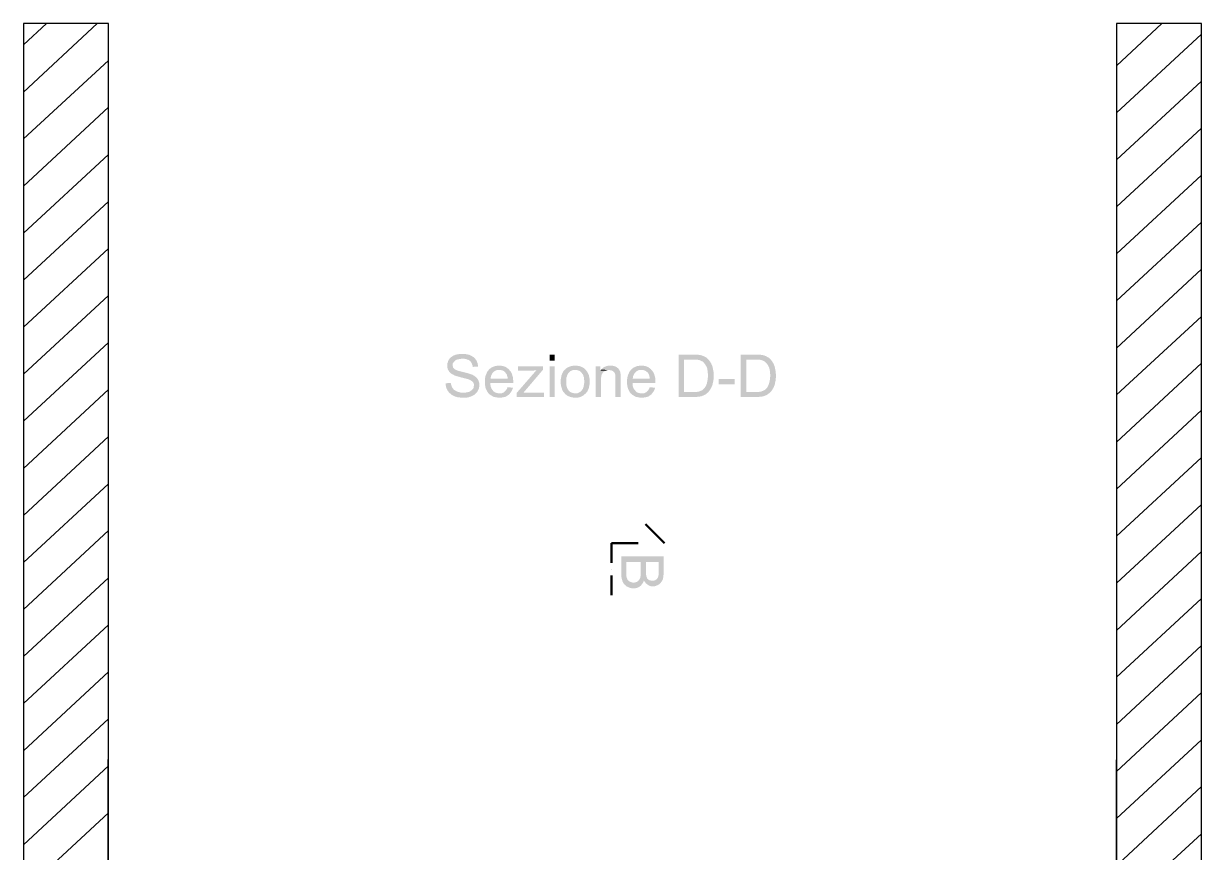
# Model space of a CAD drawing. Header units: millimetres. Extents: x -35.3 to 0.3, y 0.4 to 20.6.
# Drawn here: x -13.086 to -8.716, y 5.296 to 8.372 of the extents above; entities that cross this region are included whole.
import ezdxf

# ---------------------------------------------------------------- set-up
doc = ezdxf.new("R2010")
doc.units = ezdxf.units.MM
doc.linetypes.add('PDF_IMPORT', pattern=[1, 0.8, -0.2])
for name, color, linetype in [('Layer1', 3, 'Continuous'), ('PDF _Geometria', 7, 'Continuous'), ('PDF _Riempimenti solidi', 7, 'Continuous')]:
    doc.layers.add(name, color=color, linetype=linetype)

msp = doc.modelspace()

# ---------------------------------------------------------------- hatches: boundary and pattern name
at = {"layer": 'PDF _Riempimenti solidi', "transparency": 33554559}
for points in [[(-11.4585, 7.146), (-11.4668, 7.146), (-11.471, 7.1452), (-11.476, 7.1443), (-11.4802, 7.1435), (-11.4835, 7.1427), (-11.4877, 7.141), (-11.4918, 7.1393), (-11.4952, 7.1368), (-11.4993, 7.1343), (-11.5018, 7.1318), (-11.5052, 7.1285), (-11.5077, 7.1252), (-11.5085, 7.1235), (-11.511, 7.1193), (-11.5118, 7.1152), (-11.5135, 7.111), (-11.5143, 7.1068), (-11.5143, 7.0993), (-11.5135, 7.0952), (-11.5127, 7.091), (-11.511, 7.0868), (-11.5085, 7.0835), (-11.5085, 7.0827), (-11.506, 7.0793), (-11.5027, 7.076), (-11.5002, 7.0735), (-11.496, 7.071), (-11.4918, 7.0685), (-11.491, 7.0685), (-11.4885, 7.0668), (-11.4852, 7.0652), (-11.4818, 7.0643), (-11.4768, 7.0627), (-11.4727, 7.0618), (-11.4668, 7.0602), (-11.4618, 7.0585), (-11.4577, 7.0577), (-11.4518, 7.056), (-11.4468, 7.0552), (-11.4427, 7.0535), (-11.4385, 7.0527), (-11.436, 7.0518), (-11.4335, 7.051), (-11.4293, 7.0493), (-11.4252, 7.0468), (-11.4218, 7.0443), (-11.4193, 7.0418), (-11.4185, 7.041), (-11.4168, 7.0377), (-11.4152, 7.0335), (-11.4152, 7.0277), (-11.416, 7.0235), (-11.4168, 7.0193), (-11.4193, 7.0152), (-11.4218, 7.0127), (-11.4252, 7.0102), (-11.4285, 7.0077), (-11.4327, 7.0052), (-11.4368, 7.0043), (-11.4402, 7.0035), (-11.4452, 7.0027), (-11.4493, 7.0018), (-11.5068, 7.0018), (-11.5035, 6.9993), (-11.5002, 6.996), (-11.4968, 6.9935), (-11.4927, 6.9918), (-11.4893, 6.9893), (-11.4877, 6.9893), (-11.4843, 6.9877), (-11.4802, 6.9868), (-11.476, 6.9852), (-11.4718, 6.9843), (-11.4677, 6.9843), (-11.4627, 6.9835), (-11.4435, 6.9835), (-11.4393, 6.9843), (-11.4343, 6.9852), (-11.4302, 6.9868), (-11.4268, 6.9877), (-11.4227, 6.9893), (-11.4218, 6.9902), (-11.4177, 6.9918), (-11.4135, 6.9943), (-11.4102, 6.9977), (-11.4077, 7.0002), (-11.4043, 7.0035), (-11.4018, 7.0068), (-11.4002, 7.0102), (-11.3985, 7.0135), (-11.3968, 7.0177), (-11.396, 7.0218), (-11.3952, 7.026), (-11.3952, 7.0368), (-11.396, 7.041), (-11.3993, 7.0493), (-11.4018, 7.0527), (-11.4035, 7.056), (-11.4068, 7.0593), (-11.4135, 7.0643), (-11.4177, 7.0668), (-11.4218, 7.0693), (-11.4227, 7.0693), (-11.4252, 7.0702), (-11.4285, 7.071), (-11.4318, 7.0727), (-11.436, 7.0735), (-11.4402, 7.0752), (-11.4452, 7.076), (-11.451, 7.0777), (-11.4568, 7.0793), (-11.461, 7.0802), (-11.4668, 7.0818), (-11.4718, 7.0827), (-11.4768, 7.0843), (-11.4835, 7.0877), (-11.486, 7.0885), (-11.4877, 7.0902), (-11.4902, 7.0927), (-11.4927, 7.096), (-11.4943, 7.1043), (-11.4943, 7.1068), (-11.4935, 7.111), (-11.491, 7.1143), (-11.4885, 7.1177), (-11.4852, 7.121), (-11.4835, 7.1218), (-11.4802, 7.1243), (-11.4768, 7.1252), (-11.4685, 7.1268), (-11.4635, 7.1277), (-11.4102, 7.1277), (-11.4135, 7.131), (-11.416, 7.1335), (-11.4202, 7.136), (-11.4235, 7.1385), (-11.4277, 7.1402), (-11.4285, 7.141), (-11.4327, 7.1427), (-11.4368, 7.1435), (-11.441, 7.1443), (-11.4493, 7.146), (-11.4543, 7.146)], [(-11.4102, 7.1277), (-11.4577, 7.1277), (-11.4493, 7.1277), (-11.4443, 7.1268), (-11.4402, 7.1252), (-11.4368, 7.1243), (-11.4335, 7.1227), (-11.4302, 7.1202), (-11.4277, 7.1177), (-11.4252, 7.1143), (-11.4235, 7.111), (-11.4202, 7.1027), (-11.4193, 7.0977), (-11.3993, 7.0993), (-11.4002, 7.1035), (-11.401, 7.1085), (-11.4018, 7.1127), (-11.4035, 7.116), (-11.4052, 7.1202), (-11.4077, 7.1243)], [(-11.1152, 7.121), (-11.1152, 7.1435), (-11.1343, 7.1435), (-11.1343, 7.121)], [(-10.6018, 7.1435), (-10.656, 7.1435), (-10.656, 6.986), (-10.5902, 6.986), (-10.586, 6.9868), (-10.5818, 6.9868), (-10.5777, 6.9877), (-10.5735, 6.9885), (-10.5702, 6.9893), (-10.566, 6.991), (-10.5618, 6.9927), (-10.5585, 6.9943), (-10.5543, 6.9968), (-10.5527, 6.9985), (-10.546, 7.0035), (-10.6352, 7.0043), (-10.6352, 7.1252), (-10.6018, 7.1252), (-10.5468, 7.1268), (-10.5502, 7.1302), (-10.5535, 7.1327), (-10.5568, 7.1343), (-10.561, 7.1368), (-10.5652, 7.1385), (-10.5693, 7.1402), (-10.5735, 7.141), (-10.5743, 7.1418), (-10.5777, 7.1418), (-10.5818, 7.1427), (-10.586, 7.1427), (-10.591, 7.1435), (-10.596, 7.1435)], [(-10.5468, 7.1268), (-10.6018, 7.1252), (-10.5952, 7.1252), (-10.5902, 7.1243), (-10.5852, 7.1243), (-10.581, 7.1235), (-10.5777, 7.1227), (-10.5752, 7.1218), (-10.5743, 7.121), (-10.5702, 7.1193), (-10.5668, 7.1177), (-10.561, 7.1118), (-10.5577, 7.1077), (-10.5552, 7.1043), (-10.5552, 7.1035), (-10.5535, 7.101), (-10.5518, 7.0977), (-10.5502, 7.0935), (-10.5493, 7.0902), (-10.5485, 7.0852), (-10.5477, 7.081), (-10.5477, 7.076), (-10.5468, 7.071), (-10.5468, 7.061), (-10.5477, 7.056), (-10.5477, 7.0518), (-10.5485, 7.0477), (-10.5493, 7.0435), (-10.5502, 7.0393), (-10.551, 7.036), (-10.5518, 7.0343), (-10.5535, 7.0293), (-10.5552, 7.026), (-10.5577, 7.0218), (-10.5602, 7.0185), (-10.5627, 7.016), (-10.5652, 7.0135), (-10.5685, 7.011), (-10.5727, 7.0093), (-10.5768, 7.0077), (-10.5785, 7.0068), (-10.5827, 7.006), (-10.5868, 7.0052), (-10.591, 7.0052), (-10.596, 7.0043), (-10.6352, 7.0043), (-10.546, 7.0035), (-10.5435, 7.0068), (-10.5402, 7.011), (-10.5385, 7.0135), (-10.5368, 7.0168), (-10.5343, 7.021), (-10.5327, 7.0252), (-10.531, 7.0293), (-10.5293, 7.0335), (-10.5293, 7.0352), (-10.5285, 7.0393), (-10.5277, 7.0427), (-10.5268, 7.0468), (-10.526, 7.0518), (-10.526, 7.056), (-10.5252, 7.061), (-10.5252, 7.0693), (-10.526, 7.0735), (-10.526, 7.0785), (-10.5268, 7.0827), (-10.5277, 7.0868), (-10.5285, 7.091), (-10.5293, 7.0952), (-10.5302, 7.0993), (-10.5318, 7.1035), (-10.5327, 7.1052), (-10.5343, 7.1093), (-10.5368, 7.1135), (-10.5385, 7.1168), (-10.5418, 7.121), (-10.5443, 7.1243)], [(-10.371, 7.1435), (-10.4252, 7.1435), (-10.4252, 6.986), (-10.3593, 6.986), (-10.3552, 6.9868), (-10.351, 6.9868), (-10.3468, 6.9877), (-10.3427, 6.9885), (-10.3393, 6.9893), (-10.3352, 6.991), (-10.331, 6.9927), (-10.3277, 6.9943), (-10.3235, 6.9968), (-10.3218, 6.9985), (-10.3152, 7.0035), (-10.4043, 7.0043), (-10.4043, 7.1252), (-10.371, 7.1252), (-10.316, 7.1268), (-10.3193, 7.1302), (-10.3227, 7.1327), (-10.326, 7.1343), (-10.3302, 7.1368), (-10.3343, 7.1385), (-10.3385, 7.1402), (-10.3427, 7.141), (-10.3435, 7.1418), (-10.3468, 7.1418), (-10.351, 7.1427), (-10.3552, 7.1427), (-10.3602, 7.1435), (-10.3652, 7.1435)], [(-10.316, 7.1268), (-10.371, 7.1252), (-10.3643, 7.1252), (-10.3593, 7.1243), (-10.3543, 7.1243), (-10.3502, 7.1235), (-10.3468, 7.1227), (-10.3443, 7.1218), (-10.3435, 7.121), (-10.3393, 7.1193), (-10.336, 7.1177), (-10.3302, 7.1118), (-10.3268, 7.1077), (-10.3243, 7.1043), (-10.3243, 7.1035), (-10.3227, 7.101), (-10.321, 7.0977), (-10.3193, 7.0935), (-10.3185, 7.0902), (-10.3177, 7.0852), (-10.3168, 7.081), (-10.3168, 7.076), (-10.316, 7.071), (-10.316, 7.061), (-10.3168, 7.056), (-10.3168, 7.0518), (-10.3177, 7.0477), (-10.3185, 7.0435), (-10.3193, 7.0393), (-10.3202, 7.036), (-10.321, 7.0343), (-10.3227, 7.0293), (-10.3243, 7.026), (-10.3268, 7.0218), (-10.3293, 7.0185), (-10.3318, 7.016), (-10.3343, 7.0135), (-10.3377, 7.011), (-10.3418, 7.0093), (-10.346, 7.0077), (-10.3477, 7.0068), (-10.3518, 7.006), (-10.356, 7.0052), (-10.3602, 7.0052), (-10.3652, 7.0043), (-10.4043, 7.0043), (-10.3152, 7.0035), (-10.3127, 7.0068), (-10.3093, 7.011), (-10.3077, 7.0135), (-10.306, 7.0168), (-10.3035, 7.021), (-10.3018, 7.0252), (-10.3002, 7.0293), (-10.2985, 7.0335), (-10.2985, 7.0352), (-10.2977, 7.0393), (-10.2968, 7.0427), (-10.296, 7.0468), (-10.2952, 7.0518), (-10.2952, 7.056), (-10.2943, 7.061), (-10.2943, 7.0693), (-10.2952, 7.0735), (-10.2952, 7.0785), (-10.296, 7.0827), (-10.2968, 7.0868), (-10.2977, 7.091), (-10.2985, 7.0952), (-10.2993, 7.0993), (-10.301, 7.1035), (-10.3018, 7.1052), (-10.3035, 7.1093), (-10.306, 7.1135), (-10.3077, 7.1168), (-10.311, 7.121), (-10.3135, 7.1243)], [(-11.3602, 7.0868), (-11.3602, 7.086), (-11.3627, 7.0835), (-11.3652, 7.0802), (-11.3668, 7.0768), (-11.3685, 7.0727), (-11.3702, 7.0693), (-11.3718, 7.0652), (-11.3727, 7.061), (-11.3735, 7.0568), (-11.3743, 7.0518), (-11.3743, 7.0327), (-11.3735, 7.0285), (-11.3727, 7.0235), (-11.3718, 7.0193), (-11.3702, 7.016), (-11.3685, 7.0118), (-11.3668, 7.0085), (-11.3652, 7.0052), (-11.3627, 7.0018), (-11.3602, 6.9985), (-11.3202, 6.9993), (-11.3252, 6.9993), (-11.3293, 7.001), (-11.3335, 7.0018), (-11.3377, 7.0035), (-11.341, 7.006), (-11.3443, 7.0093), (-11.3443, 7.0102), (-11.3468, 7.0127), (-11.3493, 7.016), (-11.3527, 7.0243), (-11.3535, 7.0285), (-11.3543, 7.0335), (-11.3543, 7.0385), (-11.2693, 7.0385), (-11.2693, 7.0485), (-11.2702, 7.0527), (-11.3535, 7.0543), (-11.3527, 7.0593), (-11.3518, 7.0635), (-11.3502, 7.0677), (-11.3485, 7.071), (-11.346, 7.0752), (-11.3435, 7.0777), (-11.341, 7.0802), (-11.3377, 7.0827), (-11.3335, 7.0843), (-11.3302, 7.086), (-11.326, 7.0868), (-11.321, 7.0868)], [(-11.321, 7.1027), (-11.326, 7.1027), (-11.3343, 7.101), (-11.3385, 7.1002), (-11.3427, 7.0985), (-11.3468, 7.0968), (-11.3502, 7.0952), (-11.3535, 7.0927), (-11.3568, 7.0902), (-11.3602, 7.0868), (-11.3193, 7.0868), (-11.3152, 7.086), (-11.311, 7.0852), (-11.3068, 7.0835), (-11.3035, 7.0818), (-11.3002, 7.0785), (-11.2968, 7.076), (-11.2968, 7.0743), (-11.2943, 7.0718), (-11.2927, 7.0677), (-11.2918, 7.0635), (-11.2902, 7.0593), (-11.2902, 7.0543), (-11.3535, 7.0543), (-11.2702, 7.0527), (-11.2702, 7.0577), (-11.271, 7.0618), (-11.2727, 7.066), (-11.2735, 7.0702), (-11.2752, 7.0743), (-11.2768, 7.0777), (-11.2793, 7.081), (-11.2818, 7.0843), (-11.2843, 7.0868), (-11.286, 7.0893), (-11.2893, 7.0918), (-11.2927, 7.0943), (-11.296, 7.0968), (-11.3002, 7.0985), (-11.3043, 7.1002), (-11.3077, 7.101), (-11.3127, 7.1018), (-11.3168, 7.1027)], [(-11.1585, 7.0877), (-11.1835, 7.0852), (-11.256, 7.0018), (-11.256, 6.986), (-11.2318, 7.0018), (-11.2202, 7.0152)], [(-11.1585, 7.1002), (-11.2518, 7.1002), (-11.2518, 7.0843), (-11.1927, 7.0843), (-11.1885, 7.0852), (-11.1835, 7.0852), (-11.1585, 7.0877)], [(-11.1152, 6.986), (-11.1152, 7.1002), (-11.1343, 7.1002), (-11.1343, 6.986)], [(-11.0785, 7.0868), (-11.081, 7.0843), (-11.0835, 7.081), (-11.0868, 7.0743), (-11.0885, 7.0702), (-11.0902, 7.066), (-11.091, 7.0618), (-11.0918, 7.0577), (-11.0927, 7.0527), (-11.0927, 7.0327), (-11.0918, 7.0277), (-11.091, 7.0235), (-11.0893, 7.0193), (-11.0885, 7.0152), (-11.0868, 7.0118), (-11.0852, 7.0077), (-11.0827, 7.0043), (-11.0802, 7.0018), (-11.0777, 6.9985), (-11.0393, 6.9993), (-11.041, 6.9993), (-11.0452, 7.0002), (-11.0493, 7.001), (-11.0535, 7.0027), (-11.0568, 7.0043), (-11.0602, 7.0068), (-11.0635, 7.0102), (-11.066, 7.0135), (-11.0693, 7.0202), (-11.071, 7.0243), (-11.0718, 7.0285), (-11.0727, 7.0327), (-11.0727, 7.0535), (-11.0718, 7.0585), (-11.0702, 7.0627), (-11.0693, 7.066), (-11.0677, 7.0702), (-11.066, 7.0727), (-11.0635, 7.076), (-11.0627, 7.0768), (-11.0593, 7.0802), (-11.056, 7.0827), (-11.0518, 7.0843), (-11.0477, 7.086), (-11.0435, 7.086), (-11.0393, 7.0868)], [(-11.0393, 7.1027), (-11.0443, 7.1027), (-11.0485, 7.1018), (-11.0568, 7.1002), (-11.061, 7.0985), (-11.0643, 7.0968), (-11.0685, 7.0952), (-11.0718, 7.0927), (-11.0752, 7.0902), (-11.0752, 7.0893), (-11.0785, 7.0868), (-11.0377, 7.0868), (-11.0293, 7.0852), (-11.0252, 7.0835), (-11.0218, 7.0818), (-11.0185, 7.0793), (-11.0152, 7.076), (-11.0135, 7.0727), (-11.011, 7.0702), (-11.0093, 7.066), (-11.0085, 7.0627), (-11.0068, 7.0585), (-11.0068, 7.0535), (-11.006, 7.0485), (-11.006, 7.0377), (-11.0068, 7.0327), (-11.0077, 7.0277), (-11.0085, 7.0235), (-11.0093, 7.0202), (-11.011, 7.016), (-11.0135, 7.0135), (-11.0152, 7.0102), (-11.0168, 7.0093), (-11.0193, 7.006), (-11.0235, 7.0035), (-11.0268, 7.0018), (-11.031, 7.0002), (-11.0352, 6.9993), (-11.0393, 6.9993), (-11.0777, 6.9985), (-11.0752, 6.996), (-11.0685, 6.991), (-11.0652, 6.9893), (-11.061, 6.9877), (-11.0568, 6.986), (-11.0485, 6.9843), (-11.0443, 6.9835), (-11.0327, 6.9835), (-11.0277, 6.9843), (-11.0235, 6.9852), (-11.0193, 6.9868), (-11.016, 6.9885), (-11.0118, 6.9902), (-11.0102, 6.991), (-11.0068, 6.9935), (-11.0035, 6.9968), (-11.0002, 6.9993), (-10.9977, 7.0027), (-10.9943, 7.006), (-10.9927, 7.0102), (-10.991, 7.0135), (-10.9893, 7.0177), (-10.9885, 7.021), (-10.9877, 7.0252), (-10.9868, 7.0293), (-10.986, 7.0343), (-10.986, 7.0535), (-10.9868, 7.0577), (-10.9877, 7.0627), (-10.9885, 7.0668), (-10.9902, 7.0702), (-10.9918, 7.0743), (-10.9935, 7.0777), (-10.996, 7.081), (-10.9985, 7.0843), (-11.001, 7.0877), (-11.0035, 7.0902), (-11.0068, 7.0927), (-11.0102, 7.0952), (-11.0143, 7.0968), (-11.0177, 7.0985), (-11.0218, 7.1002), (-11.026, 7.101), (-11.0302, 7.1018), (-11.0343, 7.1027)], [(-10.946, 7.1002), (-10.9635, 7.1002), (-10.9635, 6.986), (-10.9435, 6.986), (-10.9435, 7.056), (-10.9427, 7.061), (-10.9418, 7.066), (-10.941, 7.0693), (-10.9393, 7.0727), (-10.9368, 7.076), (-10.9335, 7.0793), (-10.9302, 7.0818), (-10.926, 7.0835), (-10.946, 7.0835)], [(-10.9435, 7.0877), (-10.946, 7.0835), (-10.926, 7.0835), (-10.9218, 7.0852), (-10.9177, 7.086), (-10.9135, 7.086)], [(-10.9093, 7.1027), (-10.9143, 7.1027), (-10.9185, 7.1018), (-10.9227, 7.101), (-10.9268, 7.0993), (-10.931, 7.0977), (-10.9343, 7.096), (-10.9377, 7.0935), (-10.9402, 7.0902), (-10.9435, 7.0877), (-10.9135, 7.086), (-10.9127, 7.086), (-10.9077, 7.0852), (-10.9035, 7.0843), (-10.9002, 7.0827), (-10.8968, 7.0802), (-10.8943, 7.0768), (-10.8918, 7.0735), (-10.8918, 7.0727), (-10.891, 7.0693), (-10.8902, 7.0652), (-10.8902, 6.986), (-10.8702, 6.986), (-10.8702, 7.0635), (-10.871, 7.0685), (-10.871, 7.0718), (-10.8718, 7.0752), (-10.8718, 7.0777), (-10.8752, 7.086), (-10.8777, 7.0893), (-10.8793, 7.0918), (-10.8827, 7.0943), (-10.886, 7.0968), (-10.8902, 7.0993), (-10.8918, 7.0993), (-10.896, 7.101), (-10.9002, 7.1018), (-10.9052, 7.1027)], [(-10.8327, 7.0868), (-10.8327, 7.086), (-10.8352, 7.0835), (-10.8377, 7.0802), (-10.8393, 7.0768), (-10.841, 7.0727), (-10.8427, 7.0693), (-10.8443, 7.0652), (-10.8452, 7.061), (-10.846, 7.0568), (-10.8468, 7.0518), (-10.8468, 7.0327), (-10.846, 7.0285), (-10.8452, 7.0235), (-10.8443, 7.0193), (-10.8427, 7.016), (-10.841, 7.0118), (-10.8393, 7.0085), (-10.8377, 7.0052), (-10.8352, 7.0018), (-10.8327, 6.9985), (-10.7927, 6.9993), (-10.7977, 6.9993), (-10.8018, 7.001), (-10.806, 7.0018), (-10.8102, 7.0035), (-10.8135, 7.006), (-10.8168, 7.0093), (-10.8168, 7.0102), (-10.8193, 7.0127), (-10.8218, 7.016), (-10.8252, 7.0243), (-10.826, 7.0285), (-10.8268, 7.0335), (-10.8268, 7.0385), (-10.7418, 7.0385), (-10.7418, 7.0485), (-10.7427, 7.0527), (-10.826, 7.0543), (-10.8252, 7.0593), (-10.8243, 7.0635), (-10.8227, 7.0677), (-10.821, 7.071), (-10.8185, 7.0752), (-10.816, 7.0777), (-10.8135, 7.0802), (-10.8102, 7.0827), (-10.806, 7.0843), (-10.8027, 7.086), (-10.7985, 7.0868), (-10.7935, 7.0868)], [(-10.7935, 7.1027), (-10.7985, 7.1027), (-10.8068, 7.101), (-10.811, 7.1002), (-10.8152, 7.0985), (-10.8193, 7.0968), (-10.8227, 7.0952), (-10.826, 7.0927), (-10.8293, 7.0902), (-10.8327, 7.0868), (-10.7918, 7.0868), (-10.7877, 7.086), (-10.7835, 7.0852), (-10.7793, 7.0835), (-10.776, 7.0818), (-10.7727, 7.0785), (-10.7693, 7.076), (-10.7693, 7.0743), (-10.7668, 7.0718), (-10.7652, 7.0677), (-10.7643, 7.0635), (-10.7627, 7.0593), (-10.7627, 7.0543), (-10.826, 7.0543), (-10.7427, 7.0527), (-10.7427, 7.0577), (-10.7435, 7.0618), (-10.7452, 7.066), (-10.746, 7.0702), (-10.7477, 7.0743), (-10.7493, 7.0777), (-10.7518, 7.081), (-10.7543, 7.0843), (-10.7568, 7.0868), (-10.7585, 7.0893), (-10.7618, 7.0918), (-10.7652, 7.0943), (-10.7685, 7.0968), (-10.7727, 7.0985), (-10.7768, 7.1002), (-10.7802, 7.101), (-10.7852, 7.1018), (-10.7893, 7.1027)], [(-11.501, 7.0385), (-11.5202, 7.0368), (-11.5202, 7.0327), (-11.5193, 7.0285), (-11.5185, 7.0243), (-11.5177, 7.0202), (-11.516, 7.016), (-11.5135, 7.0118), (-11.5118, 7.0085), (-11.5068, 7.0018), (-11.4543, 7.0018), (-11.4568, 7.0018), (-11.4618, 7.0027), (-11.466, 7.0027), (-11.4702, 7.0043), (-11.4743, 7.0052), (-11.4785, 7.0068), (-11.481, 7.0085), (-11.4852, 7.0102), (-11.4885, 7.0127), (-11.4918, 7.016), (-11.4943, 7.0193), (-11.4952, 7.021), (-11.4977, 7.0252), (-11.4985, 7.0293), (-11.5002, 7.0335)], [(-10.4477, 7.0335), (-10.4477, 7.0527), (-10.5077, 7.0527), (-10.5077, 7.0335)], [(-11.2902, 7.0227), (-11.2918, 7.0177), (-11.2943, 7.0143), (-11.2968, 7.0102), (-11.2993, 7.0077), (-11.3018, 7.0052), (-11.3035, 7.0035), (-11.3077, 7.0018), (-11.311, 7.0002), (-11.3152, 6.9993), (-11.3202, 6.9993), (-11.3602, 6.9985), (-11.3593, 6.9985), (-11.356, 6.9952), (-11.3527, 6.9927), (-11.3493, 6.991), (-11.346, 6.9885), (-11.3418, 6.9868), (-11.3385, 6.986), (-11.3343, 6.9852), (-11.3293, 6.9843), (-11.3252, 6.9835), (-11.3152, 6.9835), (-11.311, 6.9843), (-11.306, 6.9852), (-11.3018, 6.986), (-11.2985, 6.9868), (-11.2943, 6.9885), (-11.291, 6.991), (-11.2877, 6.9935), (-11.286, 6.9943), (-11.2827, 6.9977), (-11.2777, 7.0043), (-11.2752, 7.0077), (-11.2735, 7.0118), (-11.2702, 7.0202)], [(-11.1552, 7.0027), (-11.2227, 7.0027), (-11.2277, 7.0018), (-11.2318, 7.0018), (-11.256, 6.986), (-11.1552, 6.986)], [(-10.7627, 7.0227), (-10.7643, 7.0177), (-10.7668, 7.0143), (-10.7693, 7.0102), (-10.7718, 7.0077), (-10.7743, 7.0052), (-10.776, 7.0035), (-10.7802, 7.0018), (-10.7835, 7.0002), (-10.7877, 6.9993), (-10.7927, 6.9993), (-10.8327, 6.9985), (-10.8318, 6.9985), (-10.8285, 6.9952), (-10.8252, 6.9927), (-10.8218, 6.991), (-10.8185, 6.9885), (-10.8143, 6.9868), (-10.811, 6.986), (-10.8068, 6.9852), (-10.8018, 6.9843), (-10.7977, 6.9835), (-10.7877, 6.9835), (-10.7835, 6.9843), (-10.7785, 6.9852), (-10.7743, 6.986), (-10.771, 6.9868), (-10.7668, 6.9885), (-10.7635, 6.991), (-10.7602, 6.9935), (-10.7585, 6.9943), (-10.7552, 6.9977), (-10.7527, 7.001), (-10.7502, 7.0043), (-10.7477, 7.0077), (-10.746, 7.0118), (-10.7443, 7.016), (-10.7427, 7.0202)], [(-10.711, 6.336), (-10.711, 6.3952), (-10.8685, 6.3952), (-10.8685, 6.326), (-10.8677, 6.321), (-10.8677, 6.3168), (-10.8668, 6.3135), (-10.866, 6.3093), (-10.8652, 6.3077), (-10.8643, 6.3035), (-10.8627, 6.2993), (-10.8602, 6.2952), (-10.8577, 6.2918), (-10.8577, 6.291), (-10.8543, 6.2885), (-10.851, 6.2852), (-10.8502, 6.3743), (-10.796, 6.3743), (-10.796, 6.3377), (-10.7952, 6.2868), (-10.7927, 6.2902), (-10.7902, 6.2935), (-10.7877, 6.2968), (-10.786, 6.301), (-10.7843, 6.306), (-10.7843, 6.3052), (-10.7818, 6.301), (-10.7793, 6.2977), (-10.7768, 6.3743), (-10.7293, 6.3743), (-10.7293, 6.2902), (-10.726, 6.2927), (-10.7227, 6.296), (-10.7202, 6.2993), (-10.7177, 6.3027), (-10.716, 6.3068), (-10.7143, 6.3093), (-10.7135, 6.3127), (-10.7127, 6.3168), (-10.7118, 6.321), (-10.7118, 6.326), (-10.711, 6.331)], [(-10.7952, 6.2868), (-10.796, 6.3377), (-10.796, 6.326), (-10.7968, 6.3218), (-10.7977, 6.3177), (-10.7985, 6.3143), (-10.7993, 6.3118), (-10.8018, 6.3085), (-10.8043, 6.3052), (-10.8077, 6.3018), (-10.8102, 6.3002), (-10.8143, 6.2985), (-10.8185, 6.2977), (-10.8277, 6.2977), (-10.8327, 6.2993), (-10.8393, 6.3027), (-10.8427, 6.3052), (-10.8452, 6.3085), (-10.8468, 6.3118), (-10.8485, 6.316), (-10.8493, 6.321), (-10.8493, 6.3243), (-10.8502, 6.3293), (-10.8502, 6.3743), (-10.851, 6.2852), (-10.8477, 6.2827), (-10.8435, 6.281), (-10.8402, 6.2793), (-10.836, 6.2777), (-10.8318, 6.2768), (-10.8277, 6.276), (-10.8185, 6.276), (-10.8143, 6.2768), (-10.8102, 6.2777), (-10.806, 6.2793), (-10.8027, 6.281), (-10.7993, 6.2835), (-10.7985, 6.2843)], [(-10.7293, 6.2902), (-10.7293, 6.3427), (-10.7293, 6.3393), (-10.7302, 6.3343), (-10.7302, 6.3252), (-10.731, 6.3218), (-10.7318, 6.3185), (-10.7318, 6.3177), (-10.7343, 6.3135), (-10.7368, 6.3102), (-10.7402, 6.3077), (-10.741, 6.3068), (-10.7452, 6.3052), (-10.7493, 6.3043), (-10.7552, 6.3043), (-10.7602, 6.3052), (-10.7643, 6.306), (-10.7677, 6.3085), (-10.7685, 6.3093), (-10.7718, 6.3118), (-10.7752, 6.3202), (-10.776, 6.3218), (-10.776, 6.3252), (-10.7768, 6.3293), (-10.7768, 6.3743), (-10.7793, 6.2977), (-10.7768, 6.2943), (-10.7702, 6.2893), (-10.7677, 6.2877), (-10.7643, 6.286), (-10.7602, 6.2843), (-10.756, 6.2835), (-10.7468, 6.2835), (-10.7427, 6.2843), (-10.7385, 6.286), (-10.7343, 6.2877), (-10.7302, 6.2893)]]:
    msp.add_hatch(color=256, dxfattribs=at).paths.add_polyline_path(points)

# ---------------------------------------------------------------- linework, layer by layer
at = {"layer": 'Layer1'}
msp.add_lwpolyline([(-13.086, 8.3718), (-13.086, 2.7135), (-8.716, 2.7135), (-8.716, 8.3718), (-9.031, 8.3718), (-9.0327, 2.911), (-12.7727, 2.911), (-12.771, 8.3718), (-13.086, 8.3718)], dxfattribs=at)
at = {"layer": 'PDF _Geometria', "lineweight": 9}
for points in [[(-13.086, 8.2927), (-13.001, 8.3718)], [(-13.086, 8.1177), (-12.8127, 8.3718)], [(-9.031, 8.2152), (-8.8627, 8.3718)], [(-9.031, 8.041), (-8.716, 8.3327)], [(-13.086, 7.9435), (-12.771, 8.2352)], [(-9.031, 7.866), (-8.716, 8.1585)], [(-13.086, 7.7685), (-12.771, 8.061)], [(-9.031, 7.6918), (-8.716, 7.9835)], [(-13.086, 7.5943), (-12.771, 7.886)], [(-9.031, 7.5168), (-8.716, 7.8093)], [(-13.086, 7.4193), (-12.771, 7.7118)], [(-9.031, 7.3427), (-8.716, 7.6343)], [(-13.086, 7.2452), (-12.771, 7.5368)], [(-9.031, 7.1677), (-8.716, 7.4602)], [(-13.086, 7.0702), (-12.771, 7.3627)], [(-9.031, 6.9935), (-8.716, 7.2852)], [(-13.086, 6.896), (-12.771, 7.1885)], [(-9.031, 6.8185), (-8.716, 7.111)], [(-13.086, 6.721), (-12.771, 7.0135)], [(-9.031, 6.6443), (-8.716, 6.9368)], [(-13.086, 6.5468), (-12.771, 6.8393)], [(-9.031, 6.4693), (-8.716, 6.7618)], [(-13.086, 6.3718), (-12.771, 6.6643)], [(-9.031, 6.2952), (-8.716, 6.5877)], [(-13.086, 6.1977), (-12.771, 6.4902)], [(-9.031, 6.1202), (-8.716, 6.4127)], [(-13.086, 6.0227), (-12.771, 6.3152)], [(-9.031, 5.946), (-8.716, 6.2385)], [(-13.086, 5.8485), (-12.771, 6.141)], [(-9.031, 5.771), (-8.716, 6.0635)], [(-13.086, 5.6735), (-12.771, 5.966)], [(-9.031, 5.5968), (-8.716, 5.8893)], [(-13.086, 5.4993), (-12.771, 5.7918)], [(-9.031, 5.4218), (-8.716, 5.7143)], [(-13.086, 5.3243), (-12.771, 5.6168)], [(-8.716, 5.5402), (-9.0243, 5.2535), (-9.031, 5.2477)], [(-13.086, 5.1502), (-12.9752, 5.2535), (-12.771, 5.4427)], [(-8.716, 5.3652), (-8.8368, 5.2535), (-9.031, 5.0727)]]:
    msp.add_lwpolyline(points, dxfattribs=at)
at = {"layer": 'PDF _Geometria', "lineweight": 25}
msp.add_lwpolyline([(-9.031, 8.3718), (-9.031, 2.911), (-12.771, 2.911), (-12.771, 8.3718), (-13.086, 8.3718), (-13.086, 2.7135), (-12.5743, 2.7135), (-9.2277, 2.7135), (-8.716, 2.7135), (-8.716, 8.3718)], close=True, dxfattribs=at)
at = {"layer": 'PDF _Geometria', "linetype": 'PDF_IMPORT', "lineweight": 50, "ltscale": 0.075833}
msp.add_lwpolyline([(-10.9052, 6.4435), (-10.7077, 6.4435), (-10.8477, 6.5843)], dxfattribs=at)
at = {"layer": 'PDF _Geometria', "lineweight": 50}
for points in [[(-10.9052, 6.4435), (-10.9052, 6.371)], [(-10.9052, 6.3468), (-10.9052, 6.3477)], [(-10.9052, 6.3235), (-10.9052, 6.251)]]:
    msp.add_lwpolyline(points, dxfattribs=at)

doc.saveas('drawing.dxf')
